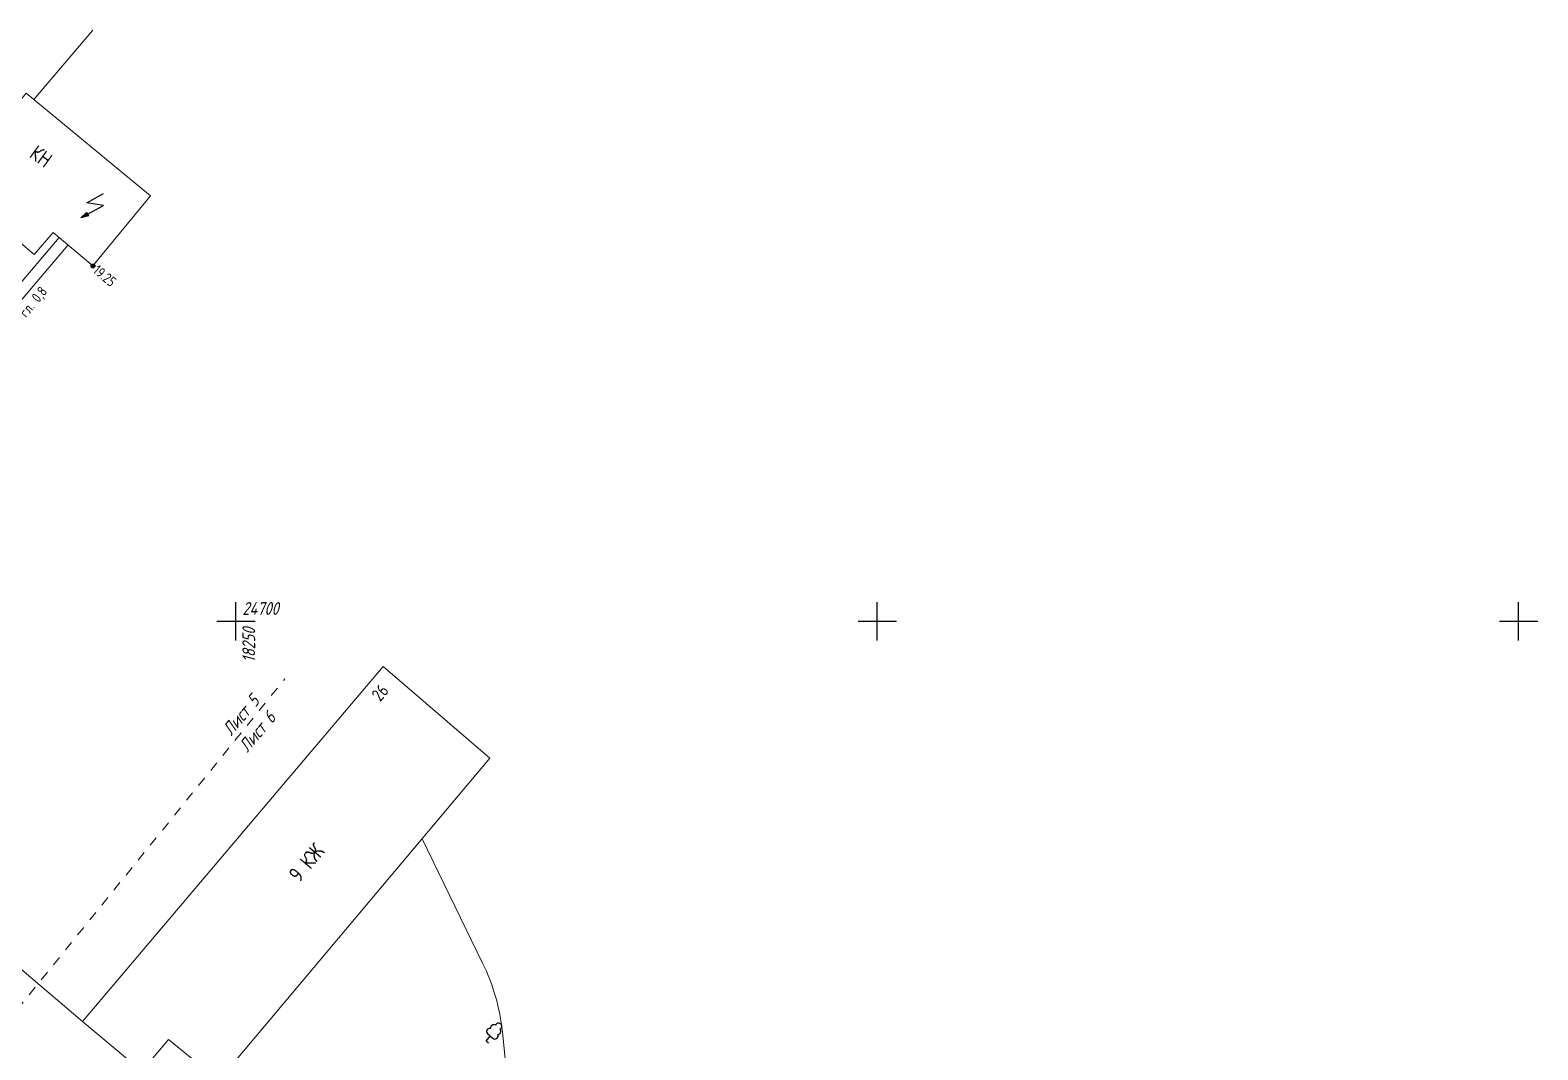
# Model space of a CAD drawing. Header units: metres. Extents: x 2491 to 4153, y 1142 to 2058.
# Drawn here: x 2826 to 2943.5, y 1672.9 to 1752.3 of the extents above; entities that cross this region are included whole.
import ezdxf
from ezdxf.enums import TextEntityAlignment as Align

# ---------------------------------------------------------------- set-up
doc = ezdxf.new("R2010")
doc.units = ezdxf.units.M
doc.linetypes.add('g5_01_5x1_5', pattern=[1.5, 0.75, -0.75])
for name, color, linetype, transparency in [('02_Сетка', 7, 'Continuous', 0.6), ('03_Здания и строения', 7, 'Continuous', 0.6), ('07_Объекты электропередачи', 7, 'Continuous', 0.6), ('13_Растительность', 7, 'Continuous', 0.6), ('19_Горизонтали', 7, 'Continuous', 0.6), ('37_Кабель низкого напряжения', 7, 'Continuous', 0.6), ('38_Кабели высокого напряжения', 7, 'Continuous', 0.6), ('61_Отметки высоты поверхности', 7, 'Continuous', 0.6)]:
    doc.layers.add(name, color=color, linetype=linetype, transparency=transparency)
doc.layers.add('rastr', color=7, linetype='Continuous')
doc.layers.add('Сетка', color=7, linetype='Continuous')
doc.styles.add('LIKE14', font='GOST_0.TTF')
doc.styles.add('LIKE17', font='GOST_0.TTF')
doc.styles.add('LIKE32', font='GOST_0.TTF')
doc.styles.add('LIKE36', font='GOST_0.TTF')
doc.styles.get("Standard").update_dxf_attribs({"font": 'GOST_0.TTF'})
doc.linetypes.add('g5_119_1', pattern='A,4,-1,[31,GUGK_2005.shx,S=0.1,R=0,X=0,Y=0],0.35,[31,GUGK_2005.shx,S=0.08,R=0,X=0,Y=0],3.3,[31,GUGK_2005.shx,S=0.08,R=180,X=0,Y=0],0.35,[31,GUGK_2005.shx,S=0.1,R=180,X=0,Y=0],-1', length=10)
doc.linetypes.add('g5_119_3', pattern='A,4,-1,[31,GUGK_2005.shx,S=0.1,R=0,X=0,Y=0],4,[31,GUGK_2005.shx,S=0.1,R=180,X=0,Y=0],-1', length=10)

# ---------------------------------------------------------------- blocks, each defined once
blk = doc.blocks.new('g5_012')
at = {"color": 92}
for points in [[(0, -1.5), (0, 1.5)], [(-1.5, 0), (1.5, 0)]]:
    blk.add_lwpolyline(points, dxfattribs=at)
blk = doc.blocks.new('g5_330')
blk.add_hatch(color=0).paths.add_polyline_path([(0.15, 0, 1), (-0.15, 0, 1)])
at = {"color": 0}
blk.add_circle((0, 0), 0.15, dxfattribs=at)
blk = doc.blocks.new('g5_112')
blk.add_hatch(color=0).paths.add_polyline_path([(0, 0), (0.08, 0.61), (0.36, 0.5)])
at = {"color": 0}
blk.add_lwpolyline([(0.22, 0.56), (0.75, 1.88), (-0.38, 1.2), (0.15, 2.6)], dxfattribs=at)
blk.add_lwpolyline([(0, 0), (0.08, 0.61), (0.36, 0.5)], close=True, dxfattribs=at)
blk = doc.blocks.new('g5_367_1')
at = {"color": 0}
for points in [[(0, 0.5), (-0.26, 0.5)], [(0, 0.5), (0.26, 0.5)], [(0, 0), (0, 0.5)], [(0.25, 0), (0, 0)]]:
    blk.add_lwpolyline(points, dxfattribs=at)
for centre, start, end in [((-0.2, 1.16), 97.9406, 227.8197), ((0, 1.5), 90, 202.242), ((0, 1.5), 337.758, 90), ((0.2, 1.16), 312.1803, 82.0594), ((-0.26, 0.75), 115.6346, 270), ((0.26, 0.75), 270, 64.3654)]:
    blk.add_arc(centre, 0.25, start, end, dxfattribs=at)

msp = doc.modelspace()

# ---------------------------------------------------------------- linework, layer by layer
at = {"layer": '03_Здания и строения', "color": 7, "linetype": 'Continuous', "lineweight": 20, "flags": 128}
for points in [[(2819.84, 1740.37), (2826.29, 1734.85), (2827.79, 1736.58), (2830.88, 1733.96), (2835.36, 1739.43), (2825.68, 1747.42), (2819.84, 1740.37)], [(2830.07, 1675.07), (2853.52, 1702.73), (2861.82, 1695.59), (2840.69, 1670.46), (2836.77, 1673.65), (2834.7, 1671.2), (2830.07, 1675.07)], [(2801.14, 1699.67), (2793.65, 1690.87), (2828.93, 1661.22), (2832.35, 1665.31), (2831.01, 1666.49), (2834.7, 1671.2), (2830.07, 1675.07), (2801.14, 1699.67)]]:
    msp.add_lwpolyline(points, dxfattribs=at)
at = {"layer": '19_Горизонтали', "color": 32, "linetype": 'Continuous', "lineweight": 20, "elevation": 20.5, "flags": 128}
msp.add_lwpolyline([(2856.54, 1689.31), (2861.26, 1679.61, -0.087208), (2862.8, 1674.25), (2863.08, 1671.64, 0.167814), (2863.24, 1671.3), (2863.24, 1671.3, -0.006805), (2863.51, 1671.01), (2863.98, 1670.5)], format="xyb", dxfattribs=at)
at = {"layer": '37_Кабель низкого напряжения', "color": 1, "linetype": 'g5_119_3', "lineweight": 20, "flags": 128}
for points in [[(2826.26, 1746.95), (2830.87, 1752.34)], [(2796.38, 1701.91), (2798.68, 1699.88), (2819.31, 1724.24), (2828.94, 1735.6)]]:
    msp.add_lwpolyline(points, dxfattribs=at)
at = {"layer": '38_Кабели высокого напряжения', "color": 1, "linetype": 'g5_119_1', "lineweight": 20, "flags": 128}
msp.add_lwpolyline([(2771.57, 1681.47), (2782.28, 1687.73), (2786, 1686.33), (2828.24, 1736.19)], dxfattribs=at)
at = {"layer": 'rastr', "color": 5, "linetype": 'g5_01_5x1_5', "lineweight": 20, "flags": 128}
msp.add_lwpolyline([(2796.66, 1641), (2845.84, 1701.77)], dxfattribs=at)

# ---------------------------------------------------------------- block references
at = {"layer": '02_Сетка', "color": 92, "linetype": 'Continuous', "lineweight": 15, "ltscale": 0.5}
for p in [(2842.03, 1706.26), (2892.03, 1706.26), (2942.03, 1706.26)]:
    msp.add_blockref('g5_012', p, dxfattribs=at)
at = {"layer": '07_Объекты электропередачи', "color": 7, "linetype": 'Continuous', "lineweight": 20, "rotation": 320.2655211251469}
msp.add_blockref('g5_112', (2829.93, 1737.71), dxfattribs=at)
at = {"layer": '13_Растительность', "color": 92, "linetype": 'Continuous', "lineweight": 20, "rotation": 320.2655484459036}
msp.add_blockref('g5_367_1', (2861.54, 1673.53), dxfattribs=at)
at = {"layer": '61_Отметки высоты поверхности', "color": 7, "linetype": 'Continuous', "lineweight": 20, "rotation": 320.2244407250127}
msp.add_blockref('g5_330', (2830.88, 1733.96, 19.25), dxfattribs=at)

# ---------------------------------------------------------------- texts
at = {"layer": '03_Здания и строения', "color": 7, "linetype": 'Continuous', "lineweight": 15}
for s, height, rotation, style, p in [('КН', 1.2, 324.1028, 'LIKE14', (2825.84, 1742.49)), ('26', 1, 49.7317, 'LIKE36', (2853.28, 1699.94)), ('9 КЖ', 1.2, 49.9931, 'LIKE14', (2846.97, 1685.84))]:
    msp.add_text(s, height=height, rotation=rotation, dxfattribs=dict(at, style=style)).set_placement(p)
at = {"layer": '37_Кабель низкого напряжения', "color": 1, "linetype": 'Continuous', "lineweight": 15, "style": 'LIKE32'}
msp.add_text('0,4 кВ гл. 0,8', height=0.8, rotation=50.6927, dxfattribs=at).set_placement((2823.82, 1727.6))
at = {"layer": '61_Отметки высоты поверхности', "color": 7, "linetype": 'Continuous', "lineweight": 15, "ltscale": 0.5, "style": 'LIKE17'}
msp.add_text('19.25', height=0.8, rotation=320.2244, dxfattribs=at).set_placement((2830.81, 1733.49))
at = {"layer": 'rastr', "color": 5, "linetype": 'Continuous', "lineweight": 15, "oblique": 15}
for s, rotation, p in [('Лист 5', 49.8199, (2841.66, 1697.27)), ('Лист 6', 49.7866, (2842.93, 1695.98))]:
    msp.add_text(s, height=1, rotation=rotation, dxfattribs=at).set_placement(p)
at = {"layer": 'Сетка', "color": 3, "oblique": 15}
msp.add_text('24700', height=1, dxfattribs=at).set_placement((2842.53, 1706.76))
msp.add_text('18250', height=1, rotation=90, dxfattribs=at).set_placement((2842.53, 1705.76), align=Align.TOP_RIGHT)

doc.saveas('drawing.dxf')
